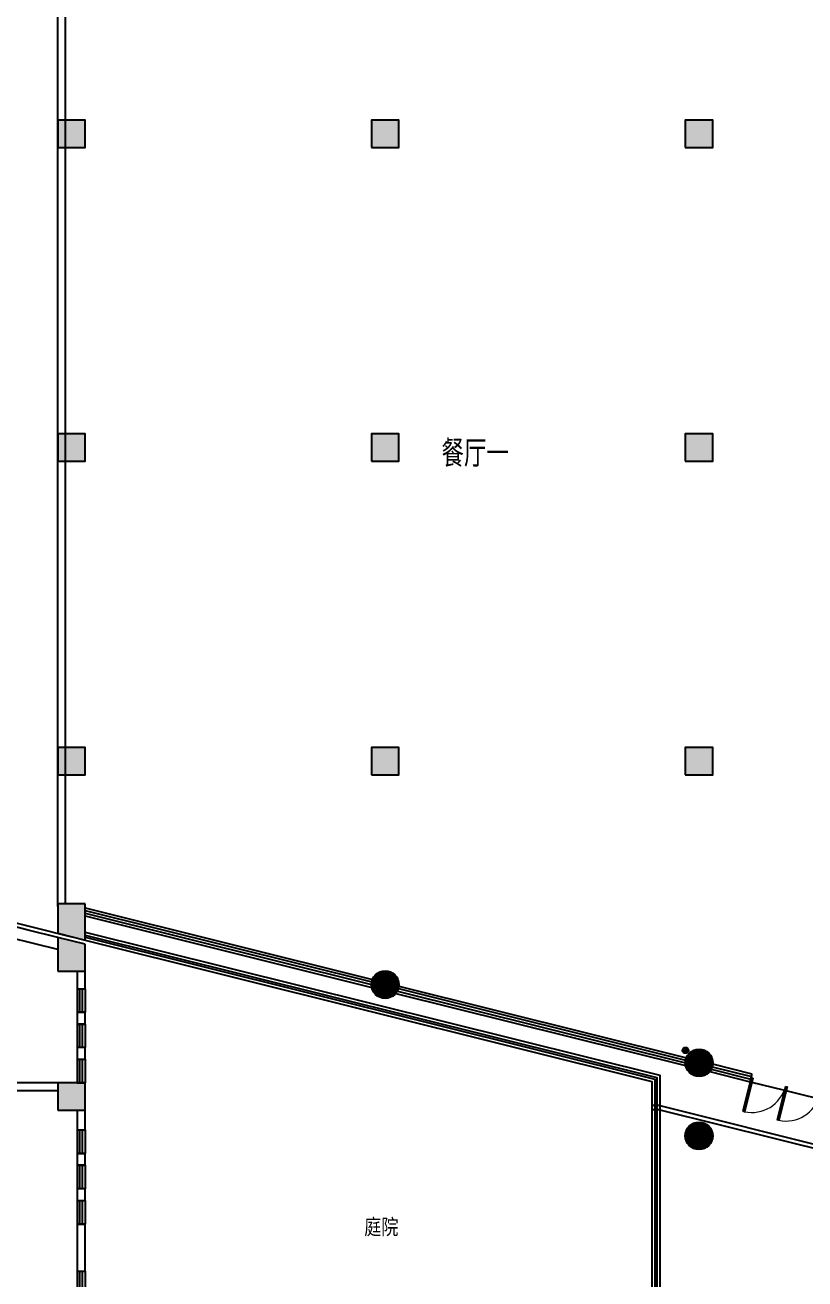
# Model space of a CAD drawing. Header units: inches. Extents: x -584 to 1446124, y -108140 to 99637.
# Drawn here: x 1135043 to 1154924, y -63846 to -31874 of the extents above; entities that cross this region are included whole.
import ezdxf

# ---------------------------------------------------------------- set-up
doc = ezdxf.new("R2010")
doc.units = ezdxf.units.IN
doc.header["$MEASUREMENT"] = 0
doc.linetypes.add('DASH', pattern=[0.35, 0.25, -0.1])
for name, color, linetype in [('0-空调出屋面', 41, 'Continuous'), ('COLUMN', 6, 'Continuous'), ('CURTWALL', 4, 'Continuous'), ('LG', 84, 'Continuous'), ('PUB_HATCH', 8, 'Continuous'), ('PUB_TEXT', 151, 'Continuous'), ('STAIR', 6, 'Continuous'), ('WALL', 7, 'Continuous'), ('WINDOW', 3, 'Continuous')]:
    doc.layers.add(name, color=color, linetype=linetype)
doc.styles.get("Standard").update_dxf_attribs({"font": '', "width": 0.7, "height": 250})
doc.styles.get('Standard').set_extended_font_data('NSimSun')

# ---------------------------------------------------------------- blocks, each defined once
blk = doc.blocks.new('_FZH')
at = {"layer": 'WALL'}
blk.add_lwpolyline([(-0.5, -0.5), (0.5, -0.5), (0.5, 0.5), (-0.5, 0.5)], close=True, dxfattribs=at)
blk.add_solid([(-0.5, -0.5), (0.5, -0.5), (-0.5, 0.5), (0.5, 0.5)], dxfattribs=at)
blk = doc.blocks.new('_YZH')
blk.add_circle((0, 0), 0.5)
at = {"layer": 'PUB_HATCH', "const_width": 0.5}
blk.add_lwpolyline([(-0.25, 0, 1), (0.25, 0, 1)], format="xyb", close=True, dxfattribs=at)
blk = doc.blocks.new('$DorLib2D$00000002')
for p, q in [((-0.5, 0), (-0.5, 0.4875)), ((-0.475, 0.4875), (-0.5, 0.4875)), ((-0.475, 0), (-0.475, 0.4875)), ((0.475, 0), (0.475, 0.4875)), ((0.475, 0.4875), (0.5, 0.4875)), ((0.5, 0), (0.5, 0.4875)), ((-0.5, 0), (-0.475, 0)), ((0.5, 0), (0.475, 0))]:
    blk.add_line(p, q)
at = {"lineweight": 13}
for centre, start, end in [((-0.4875, 0), 0, 88.53072), ((0.4875, 0), 91.46928, 180)]:
    blk.add_arc(centre, 0.4875, start, end, dxfattribs=at)
blk = doc.blocks.new('$TCHSYS$WIN2D')
for p, q in [((-0.5, 0.5), (0.5, 0.5)), ((-0.5, 0.5), (-0.5, -0.5)), ((0.5, 0.167), (-0.5, 0.167)), ((0.5, 0.5), (0.5, -0.5)), ((0.5, -0.167), (-0.5, -0.167)), ((-0.5, -0.5), (0.5, -0.5))]:
    blk.add_line(p, q)
blk = doc.blocks.new('$DorLib2D$00000001')
for p, q in [((0.45, 0.975), (0.5, 0.975)), ((0.45, 0), (0.45, 0.975)), ((0.5, 0), (0.5, 0.975)), ((0.5, 0), (0.45, 0))]:
    blk.add_line(p, q)
at = {"lineweight": 13}
blk.add_arc((0.475, 0), 0.975, 91.4693, 180, dxfattribs=at)

msp = doc.modelspace()

# ---------------------------------------------------------------- hatches: boundary and pattern name
at = {"layer": '0-空调出屋面'}
h = msp.add_hatch(dxfattribs=at)
h.set_pattern_fill('ANSI31', color=256, scale=10, style=0)
h.set_pattern_definition([(315, (1151813.976, -57953.03), (-11.2253, -11.2253), [])])
h.paths.add_polyline_path([(1151814, -58018, -1), (1151944, -58018, -1)])
at = {"layer": 'PUB_HATCH'}
for points in [[(1136573.9, -54285.7), (1135873.9, -54285.7), (1135873.9, -55033.3), (1136573.9, -55207.8)], [(1135873.9, -55998.4), (1136573.9, -55998.4), (1136573.9, -55310.9), (1135873.9, -55136.3)]]:
    msp.add_hatch(color=256, dxfattribs=at).paths.add_polyline_path(points)

# ---------------------------------------------------------------- linework, layer by layer
at = {"layer": '0-空调出屋面'}
for radius in [75, 65]:
    msp.add_circle((1151879, -58018), radius, dxfattribs=at)
at = {"layer": 'COLUMN'}
for p, q in [((1136573.9, -54285.7), (1135873.9, -54285.7)), ((1135873.9, -54285.7), (1135873.9, -55033.3)), ((1136573.9, -55207.8), (1136573.9, -54285.7)), ((1135873.9, -55033.3), (1136573.9, -55207.8)), ((1136573.9, -55310.9), (1135873.9, -55136.3)), ((1135873.9, -55136.3), (1135873.9, -55998.4)), ((1136573.9, -55998.4), (1136573.9, -55310.9)), ((1135873.9, -55998.4), (1136573.9, -55998.4))]:
    msp.add_line(p, q, dxfattribs=at)
at = {"layer": 'CURTWALL'}
for p, q in [((1136573.9, -54383.3), (1143899.8, -56209.9)), ((1136573.9, -54452), (1143880.6, -56273.8)), ((1136573.9, -54520.7), (1143873.9, -56340.8)), ((1136573.9, -54589.4), (1143880.7, -56411.3)), ((1144494.4, -56564.3), (1151882.5, -58406.3)), ((1144533.5, -56505.3), (1151875.6, -58335.9)), ((1144559, -56443), (1151882.4, -58268.9)), ((1144572.1, -56377.5), (1151901.6, -58205)), ((1152535.3, -58500.4), (1153543.8, -58751.8)), ((1152560.8, -58438), (1153559.9, -58687.1)), ((1153576.1, -58622.5), (1152573.9, -58372.6)), ((1152496.2, -58559.3), (1153527.7, -58816.5)), ((1153527.7, -58816.5), (1153576.1, -58622.5))]:
    msp.add_line(p, q, dxfattribs=at)
at = {"layer": 'LG'}
for points in [[(1136573.9, -55079), (1151148.9, -58712.9), (1151148.9, -67471), (1136573.9, -67471)], [(1136573.9, -55130.5), (1151098.9, -58752), (1151098.9, -67421), (1136573.9, -67421)]]:
    msp.add_lwpolyline(points, dxfattribs=at)
at = {"layer": 'STAIR', "color": 8, "ltscale": 3}
for p, q in [((1111923.9, -49061.9), (1136223.9, -55120.6)), ((1151223.9, -59427.3), (1151023.9, -59427.3)), ((1151223.9, -59427.3), (1155869.3, -60585.5)), ((1151223.9, -59530.4), (1151023.9, -59530.4)), ((1151223.9, -59530.4), (1155845.1, -60682.6))]:
    msp.add_line(p, q, dxfattribs=at)
at = {"layer": 'STAIR', "linetype": 'DASH', "ltscale": 3}
msp.add_line((1151023.9, -58810.6), (1151023.9, -70636.2), dxfattribs=at)
at = {"layer": 'STAIR'}
for points in [[(1136573.9, -55001.7), (1151223.9, -58654.3), (1151223.9, -67546), (1136573.9, -67546)], [(1136573.9, -55207.8), (1151023.9, -58810.6), (1151023.9, -67346), (1136573.9, -67346)]]:
    msp.add_lwpolyline(points, dxfattribs=at)
at = {"layer": 'WALL', "color": 3}
for p, q in [((1135873.9, -54346), (1135873.9, -28746)), ((1135873.9, -54285.7), (1135873.9, -28746)), ((1136073.9, -54285.7), (1136073.9, -28546))]:
    msp.add_line(p, q, dxfattribs=at)
at = {"layer": 'WALL'}
for p, q in [((1135122.4, -54949), (1131744.8, -54106.9)), ((1135873.9, -55136.3), (1135122.4, -54949)), ((1135873.9, -55445.5), (1134672.6, -55146)), ((1136373.9, -55998.4), (1136373.9, -56446)), ((1136573.9, -56446), (1136573.9, -55998.4)), ((1136373.9, -56446), (1136573.9, -56446)), ((1136573.9, -57046), (1136373.9, -57046)), ((1136373.9, -57046), (1136373.9, -57346)), ((1136573.9, -57346), (1136573.9, -57046)), ((1136373.9, -57346), (1136573.9, -57346)), ((1136573.9, -57946), (1136373.9, -57946)), ((1136373.9, -57946), (1136373.9, -58246)), ((1136573.9, -58246), (1136573.9, -57946)), ((1136373.9, -58246), (1136573.9, -58246)), ((1135873.9, -58846), (1128573.9, -58846)), ((1135873.9, -59046), (1128573.9, -59046)), ((1136373.9, -59546), (1136373.9, -60046)), ((1136573.9, -60046), (1136573.9, -59546)), ((1136373.9, -60046), (1136573.9, -60046)), ((1136573.9, -60646), (1136373.9, -60646)), ((1136373.9, -60646), (1136373.9, -60946)), ((1136573.9, -60946), (1136573.9, -60646)), ((1136373.9, -60946), (1136573.9, -60946)), ((1136573.9, -61546), (1136373.9, -61546)), ((1136373.9, -61546), (1136373.9, -61846)), ((1136573.9, -61846), (1136573.9, -61546)), ((1136373.9, -61846), (1136573.9, -61846)), ((1136573.9, -62446), (1136373.9, -62446)), ((1136373.9, -62446), (1136373.9, -63646)), ((1136573.9, -63646), (1136573.9, -62446)), ((1136373.9, -63646), (1136573.9, -63646))]:
    msp.add_line(p, q, dxfattribs=at)
at = {"layer": 'WINDOW'}
for p, q in [((1153527.7, -58816.5), (1154400.9, -59034.2)), ((1154400.9, -59034.2), (1156147.5, -59469.7))]:
    msp.add_line(p, q, dxfattribs=at)

# ---------------------------------------------------------------- block references
at = {"layer": 'COLUMN', "xscale": 700, "yscale": 700, "zscale": 700}
for name, p in [('_FZH', (1136223.9, -34646)), ('_FZH', (1144223.9, -34646)), ('_FZH', (1152223.9, -34646)), ('_FZH', (1136223.9, -42646)), ('_FZH', (1144223.9, -42646)), ('_FZH', (1152223.9, -42646)), ('_FZH', (1136223.9, -50646)), ('_FZH', (1144223.9, -50646)), ('_FZH', (1152223.9, -50646)), ('_YZH', (1144223.9, -56342.2)), ('_YZH', (1152225.6, -58337.3)), ('_FZH', (1136223.9, -59196)), ('_YZH', (1152223.9, -60196.4))]:
    msp.add_blockref(name, p, dxfattribs=at)
at = {"layer": 'WINDOW'}
for name, p, xscale, yscale, zscale, rotation in [('$TCHSYS$WIN2D', (1136473.9, -56746), -600, 200, -600, 89.99999999997779), ('$TCHSYS$WIN2D', (1136473.9, -57646), -600, -200, -600, 89.99999999997779), ('$TCHSYS$WIN2D', (1136473.9, -58546), -600, 200, -600, 89.99999999997779), ('$DorLib2D$00000001', (1153988.5, -58828.3), -899.9999999999428, -900, -900, 345.9999999985702), ('$DorLib2D$00000002', (1155298.4, -59154.9), -1800.000000000098, -1800, -1800, 345.9999999985737), ('$TCHSYS$WIN2D', (1136473.9, -60346), -600, 200, -600, 89.99999999997779), ('$TCHSYS$WIN2D', (1136473.9, -61246), -600, -200, -600, 89.99999999997779), ('$TCHSYS$WIN2D', (1136473.9, -62146), -600, 200, -600, 89.99999999997779), ('$TCHSYS$WIN2D', (1136473.9, -63946), -600, 200, -600, 89.99999999997779)]:
    msp.add_blockref(name, p, dxfattribs=dict(at, xscale=xscale, yscale=yscale, zscale=zscale, rotation=rotation))

# ---------------------------------------------------------------- texts
at = {"layer": 'PUB_TEXT', "width": 0.8}
msp.add_text('庭院', height=398.73, dxfattribs=at).set_placement((1143689.5, -62717.5))
at = {"layer": 'WALL', "insert": (1145658.3, -42475.3), "char_height": 600, "width": 21939.099, "attachment_point": 1}
msp.add_mtext('{\\fSimHei|b0|i0|c134|p49;\\C0;餐厅一}', dxfattribs=at)

doc.saveas('drawing.dxf')
